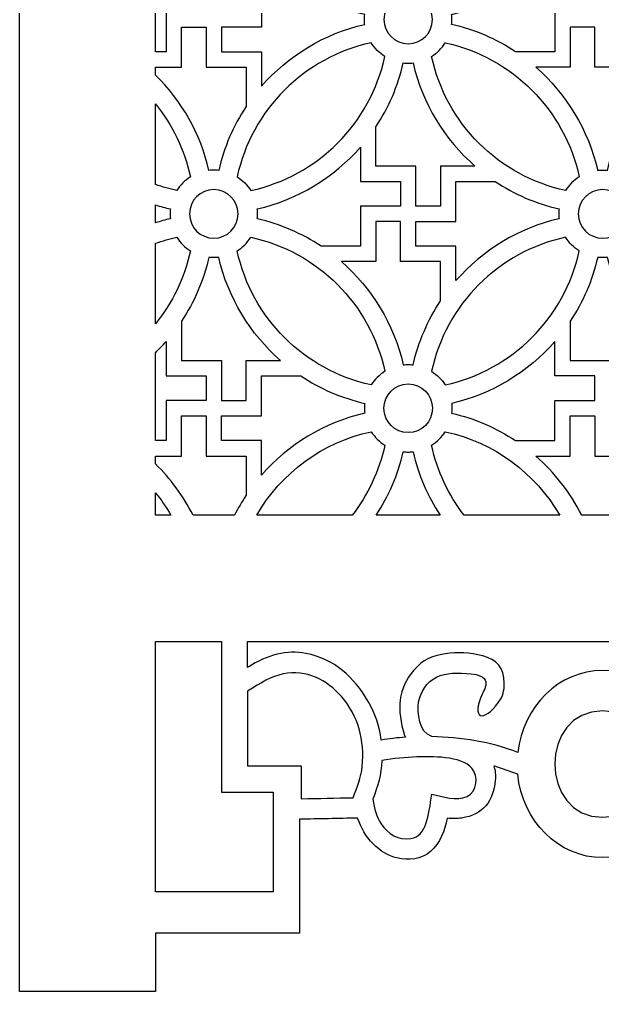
# Model space of a CAD drawing. Header units: centimetres. Extents: x -21.2 to -16.3, y -9 to 9.
# Drawn here: x -21.169 to -18.714, y -9 to -4.909 of the extents above; entities that cross this region are included whole.
import ezdxf

# ---------------------------------------------------------------- set-up
doc = ezdxf.new("R2010")
doc.units = ezdxf.units.CM
doc.header["$MEASUREMENT"] = 0
doc.layers.add('layer 1', color=7, linetype='Continuous')

msp = doc.modelspace()

# ---------------------------------------------------------------- linework, layer by layer
at = {"layer": 'layer 1', "color": 250, "lineweight": 30}
for points, knots in [([(-16.25946, 8.99979), (-17.89583, 8.99979), (-19.53219, 8.99979), (-21.16855, 8.99979), (-21.16855, 8.99979), (-21.16855, 3.5307), (-21.16855, -1.93839), (-21.16855, -7.40747), (-21.16855, -7.40747), (-21.16855, -7.40747), (-21.16853, -7.40747), (-21.16852, -7.40747), (-21.16852, -7.40747), (-21.16852, -7.93839), (-21.16852, -8.4693), (-21.16852, -9.00021), (-21.16852, -9.00021), (-20.9776, -9.00021), (-20.7867, -9.00021), (-20.59579, -9.00021), (-20.59579, -9.00021), (-20.59579, -8.91839), (-20.59579, -8.83657), (-20.59579, -8.75476), (-20.59579, -8.75476), (-20.39385, -8.75476), (-20.19191, -8.75476), (-19.98997, -8.75476), (-19.98997, -8.75476), (-19.98997, -8.59488), (-19.98997, -8.43499), (-19.98997, -8.27511), (-19.98997, -8.27511), (-19.90827, -8.27348), (-19.82658, -8.27186), (-19.74487, -8.27022), (-19.74487, -8.27022), (-19.73037, -8.31159), (-19.71136, -8.34747), (-19.67979, -8.37913), (-19.67979, -8.37913), (-19.64888, -8.41014), (-19.61693, -8.4293), (-19.57942, -8.43803), (-19.57942, -8.43803), (-19.52977, -8.44958), (-19.47733, -8.44455), (-19.43746, -8.40977), (-19.43746, -8.40977), (-19.39889, -8.37612), (-19.37664, -8.32221), (-19.36864, -8.27078), (-19.36864, -8.27078), (-19.34582, -8.27309), (-19.3264, -8.27256), (-19.3081, -8.26993), (-19.3081, -8.26993), (-19.21673, -8.25686), (-19.17358, -8.19905), (-19.16586, -8.11187), (-19.16586, -8.11187), (-19.16397, -8.09051), (-19.16547, -8.06941), (-19.17226, -8.05085), (-19.17226, -8.05085), (-19.17083, -8.05121), (-19.16939, -8.05157), (-19.16796, -8.05193), (-19.16796, -8.05193), (-19.13572, -8.06308), (-19.10347, -8.07422), (-19.07123, -8.08537), (-19.07123, -8.08537), (-19.05189, -8.28292), (-18.89933, -8.43675), (-18.71399, -8.43675), (-18.71399, -8.43675), (-18.52865, -8.43675), (-18.37609, -8.28292), (-18.35675, -8.08537), (-18.35675, -8.08537), (-18.32451, -8.07422), (-18.29227, -8.06308), (-18.26003, -8.05193), (-18.26003, -8.05193), (-18.25859, -8.05157), (-18.25716, -8.05121), (-18.25572, -8.05085), (-18.25572, -8.05085), (-18.26251, -8.06941), (-18.26401, -8.09051), (-18.26211, -8.11187), (-18.26211, -8.11187), (-18.25441, -8.19905), (-18.21125, -8.25686), (-18.11989, -8.26993), (-18.11989, -8.26993), (-18.10158, -8.27256), (-18.08216, -8.27309), (-18.05934, -8.27078), (-18.05934, -8.27078), (-18.05135, -8.32221), (-18.02909, -8.37612), (-17.99051, -8.40977), (-17.99051, -8.40977), (-17.95065, -8.44455), (-17.89822, -8.44958), (-17.84856, -8.43803), (-17.84856, -8.43803), (-17.81104, -8.4293), (-17.7791, -8.41014), (-17.7482, -8.37913), (-17.7482, -8.37913), (-17.71662, -8.34747), (-17.69761, -8.31159), (-17.6831, -8.27022), (-17.6831, -8.27022), (-17.60141, -8.27186), (-17.51971, -8.27348), (-17.43801, -8.27511), (-17.43801, -8.27511), (-17.43801, -8.43499), (-17.43801, -8.59488), (-17.43801, -8.75476), (-17.43801, -8.75476), (-17.23608, -8.75476), (-17.03414, -8.75476), (-16.83219, -8.75476), (-16.83219, -8.75476), (-16.83219, -8.83657), (-16.83219, -8.91839), (-16.83219, -9.00021), (-16.83219, -9.00021), (-16.64128, -9.00021), (-16.45037, -9.00021), (-16.25946, -9.00021), (-16.25946, -9.00021), (-16.25946, -8.4693), (-16.25946, -7.93839), (-16.25946, -7.40747), (-16.25946, -7.40747), (-16.25946, -1.93839), (-16.25946, 3.5307), (-16.25946, 8.99979)], [0, 0, 0, 0, 0.027027, 0.027027, 0.027027, 0.027027, 0.0540541, 0.0540541, 0.0540541, 0.0540541, 0.0810811, 0.0810811, 0.0810811, 0.0810811, 0.1081081, 0.1081081, 0.1081081, 0.1081081, 0.1351351, 0.1351351, 0.1351351, 0.1351351, 0.1621622, 0.1621622, 0.1621622, 0.1621622, 0.1891892, 0.1891892, 0.1891892, 0.1891892, 0.2162162, 0.2162162, 0.2162162, 0.2162162, 0.2432432, 0.2432432, 0.2432432, 0.2432432, 0.2702703, 0.2702703, 0.2702703, 0.2702703, 0.2972973, 0.2972973, 0.2972973, 0.2972973, 0.3243243, 0.3243243, 0.3243243, 0.3243243, 0.3513514, 0.3513514, 0.3513514, 0.3513514, 0.3783784, 0.3783784, 0.3783784, 0.3783784, 0.4054054, 0.4054054, 0.4054054, 0.4054054, 0.4324324, 0.4324324, 0.4324324, 0.4324324, 0.4594595, 0.4594595, 0.4594595, 0.4594595, 0.4864865, 0.4864865, 0.4864865, 0.4864865, 0.5135135, 0.5135135, 0.5135135, 0.5135135, 0.5405405, 0.5405405, 0.5405405, 0.5405405, 0.5675676, 0.5675676, 0.5675676, 0.5675676, 0.5945946, 0.5945946, 0.5945946, 0.5945946, 0.6216216, 0.6216216, 0.6216216, 0.6216216, 0.6486486, 0.6486486, 0.6486486, 0.6486486, 0.6756757, 0.6756757, 0.6756757, 0.6756757, 0.7027027, 0.7027027, 0.7027027, 0.7027027, 0.7297297, 0.7297297, 0.7297297, 0.7297297, 0.7567568, 0.7567568, 0.7567568, 0.7567568, 0.7837838, 0.7837838, 0.7837838, 0.7837838, 0.8108108, 0.8108108, 0.8108108, 0.8108108, 0.8378378, 0.8378378, 0.8378378, 0.8378378, 0.8648649, 0.8648649, 0.8648649, 0.8648649, 0.8918919, 0.8918919, 0.8918919, 0.8918919, 0.9189189, 0.9189189, 0.9189189, 0.9189189, 0.9459459, 0.9459459, 0.9459459, 0.9459459, 1, 1, 1, 1]), ([(-20.59583, -4.67528), (-20.59583, -4.79869), (-20.59583, -4.9221), (-20.59583, -5.04552), (-20.59583, -5.04552), (-20.58103, -5.04552), (-20.56624, -5.04552), (-20.55145, -5.04552), (-20.55145, -5.04552), (-20.55145, -4.98929), (-20.55145, -4.93309), (-20.55145, -4.87686), (-20.55145, -4.87686), (-20.49523, -4.87686), (-20.43902, -4.87686), (-20.3828, -4.87686), (-20.3828, -4.87686), (-20.3828, -4.84228), (-20.3828, -4.80769), (-20.3828, -4.7731), (-20.3828, -4.7731), (-20.43902, -4.7731), (-20.49523, -4.7731), (-20.55145, -4.7731), (-20.55145, -4.7731), (-20.55145, -4.7248), (-20.55145, -4.6765), (-20.55145, -4.6282), (-20.55145, -4.6282), (-20.56562, -4.64447), (-20.58042, -4.66017), (-20.59583, -4.67528)], [0, 0, 0, 0, 0.1111111, 0.1111111, 0.1111111, 0.1111111, 0.2222222, 0.2222222, 0.2222222, 0.2222222, 0.3333333, 0.3333333, 0.3333333, 0.3333333, 0.4444444, 0.4444444, 0.4444444, 0.4444444, 0.5555556, 0.5555556, 0.5555556, 0.5555556, 0.6666667, 0.6666667, 0.6666667, 0.6666667, 0.7777778, 0.7777778, 0.7777778, 0.7777778, 1, 1, 1, 1]), ([(-19.08022, -5.04552), (-19.02517, -5.04552), (-18.97012, -5.04552), (-18.91508, -5.04552), (-18.91508, -5.04552), (-18.91508, -4.98929), (-18.91508, -4.93309), (-18.91508, -4.87686), (-18.91508, -4.87686), (-18.85887, -4.87686), (-18.80265, -4.87686), (-18.74645, -4.87686), (-18.74645, -4.87686), (-18.74645, -4.84228), (-18.74645, -4.80769), (-18.74645, -4.7731), (-18.74645, -4.7731), (-18.80265, -4.7731), (-18.85887, -4.7731), (-18.91508, -4.7731), (-18.91508, -4.7731), (-18.91508, -4.7248), (-18.91508, -4.6765), (-18.91508, -4.6282), (-18.91508, -4.6282), (-19.02677, -4.75642), (-19.17776, -4.84951), (-19.34926, -4.8887), (-19.34926, -4.8887), (-19.3485, -4.89547), (-19.3481, -4.90234), (-19.3481, -4.9093), (-19.3481, -4.9093), (-19.3481, -4.91627), (-19.3485, -4.92313), (-19.34926, -4.92989), (-19.34926, -4.92989), (-19.2518, -4.95218), (-19.16097, -4.99188), (-19.08022, -5.04552)], [0, 0, 0, 0, 0.0909091, 0.0909091, 0.0909091, 0.0909091, 0.1818182, 0.1818182, 0.1818182, 0.1818182, 0.2727273, 0.2727273, 0.2727273, 0.2727273, 0.3636364, 0.3636364, 0.3636364, 0.3636364, 0.4545455, 0.4545455, 0.4545455, 0.4545455, 0.5454545, 0.5454545, 0.5454545, 0.5454545, 0.6363636, 0.6363636, 0.6363636, 0.6363636, 0.7272727, 0.7272727, 0.7272727, 0.7272727, 0.8181818, 0.8181818, 0.8181818, 0.8181818, 1, 1, 1, 1]), ([(-19.71628, -4.9093), (-19.71628, -4.91627), (-19.71588, -4.92313), (-19.71512, -4.92989), (-19.71512, -4.92989), (-19.88663, -4.96909), (-20.03762, -5.06218), (-20.1493, -5.1904), (-20.1493, -5.1904), (-20.1493, -5.14211), (-20.1493, -5.0938), (-20.1493, -5.04551), (-20.1493, -5.04551), (-20.17092, -5.04551), (-20.19254, -5.04551), (-20.21416, -5.04551), (-20.21416, -5.04551), (-20.21416, -5.04551), (-20.21416, -5.04552), (-20.21416, -5.04552), (-20.21416, -5.04552), (-20.24876, -5.04552), (-20.28336, -5.04552), (-20.31795, -5.04552), (-20.31795, -5.04552), (-20.31795, -5.01092), (-20.31795, -4.97632), (-20.31795, -4.94173), (-20.31795, -4.94173), (-20.26173, -4.94173), (-20.20552, -4.94173), (-20.1493, -4.94173), (-20.1493, -4.94173), (-20.1493, -4.88552), (-20.1493, -4.8293), (-20.1493, -4.7731), (-20.1493, -4.7731), (-20.09426, -4.77309), (-20.03921, -4.77309), (-19.98417, -4.77309), (-19.98417, -4.77309), (-19.9034, -4.82673), (-19.81259, -4.86643), (-19.71512, -4.8887), (-19.71512, -4.8887), (-19.71588, -4.89547), (-19.71628, -4.90234), (-19.71628, -4.9093)], [0, 0, 0, 0, 0.0769231, 0.0769231, 0.0769231, 0.0769231, 0.1538462, 0.1538462, 0.1538462, 0.1538462, 0.2307692, 0.2307692, 0.2307692, 0.2307692, 0.3076923, 0.3076923, 0.3076923, 0.3076923, 0.3846154, 0.3846154, 0.3846154, 0.3846154, 0.4615385, 0.4615385, 0.4615385, 0.4615385, 0.5384615, 0.5384615, 0.5384615, 0.5384615, 0.6153846, 0.6153846, 0.6153846, 0.6153846, 0.6923077, 0.6923077, 0.6923077, 0.6923077, 0.7692308, 0.7692308, 0.7692308, 0.7692308, 0.8461538, 0.8461538, 0.8461538, 0.8461538, 1, 1, 1, 1]), ([(-19.53219, -5.01157), (-19.58866, -5.01157), (-19.63446, -4.96577), (-19.63446, -4.9093), (-19.63446, -4.9093), (-19.63446, -4.85282), (-19.58866, -4.80703), (-19.53219, -4.80703), (-19.53219, -4.80703), (-19.47572, -4.80703), (-19.42991, -4.85282), (-19.42991, -4.9093), (-19.42991, -4.9093), (-19.42991, -4.96577), (-19.47572, -5.01157), (-19.53219, -5.01157)], [0, 0, 0, 0, 0.2, 0.2, 0.2, 0.2, 0.4, 0.4, 0.4, 0.4, 0.6, 0.6, 0.6, 0.6, 1, 1, 1, 1]), ([(-20.59583, -5.11038), (-20.59583, -5.12136), (-20.59583, -5.13234), (-20.59583, -5.14332), (-20.59583, -5.14332), (-20.48602, -5.25099), (-20.40644, -5.38937), (-20.37098, -5.54454), (-20.37098, -5.54454), (-20.36422, -5.5438), (-20.35734, -5.54339), (-20.35038, -5.54339), (-20.35038, -5.54339), (-20.34341, -5.54339), (-20.33653, -5.5438), (-20.32977, -5.54454), (-20.32977, -5.54454), (-20.3075, -5.44708), (-20.2678, -5.35628), (-20.21416, -5.27552), (-20.21416, -5.27552), (-20.21416, -5.22047), (-20.21416, -5.16543), (-20.21416, -5.11038), (-20.21416, -5.11038), (-20.27038, -5.11038), (-20.32659, -5.11038), (-20.3828, -5.11038), (-20.3828, -5.11038), (-20.3828, -5.05416), (-20.3828, -4.99795), (-20.3828, -4.94173), (-20.3828, -4.94173), (-20.4174, -4.94173), (-20.45199, -4.94173), (-20.48658, -4.94173), (-20.48658, -4.94173), (-20.48658, -4.99795), (-20.48658, -5.05416), (-20.48658, -5.11038), (-20.48658, -5.11038), (-20.52299, -5.11038), (-20.55941, -5.11038), (-20.59583, -5.11038)], [0, 0, 0, 0, 0.0833333, 0.0833333, 0.0833333, 0.0833333, 0.1666667, 0.1666667, 0.1666667, 0.1666667, 0.25, 0.25, 0.25, 0.25, 0.3333333, 0.3333333, 0.3333333, 0.3333333, 0.4166667, 0.4166667, 0.4166667, 0.4166667, 0.5, 0.5, 0.5, 0.5, 0.5833333, 0.5833333, 0.5833333, 0.5833333, 0.6666667, 0.6666667, 0.6666667, 0.6666667, 0.75, 0.75, 0.75, 0.75, 0.8333333, 0.8333333, 0.8333333, 0.8333333, 1, 1, 1, 1]), ([(-18.71401, -5.54339), (-18.72098, -5.54339), (-18.72785, -5.5438), (-18.73461, -5.54454), (-18.73461, -5.54454), (-18.77381, -5.37305), (-18.86689, -5.22205), (-18.99511, -5.11038), (-18.99511, -5.11038), (-18.94681, -5.11038), (-18.89852, -5.11038), (-18.85022, -5.11038), (-18.85022, -5.11038), (-18.85022, -5.05416), (-18.85022, -4.99795), (-18.85022, -4.94173), (-18.85022, -4.94173), (-18.81562, -4.94173), (-18.78104, -4.94173), (-18.74645, -4.94173), (-18.74645, -4.94173), (-18.74645, -4.99795), (-18.74645, -5.05416), (-18.74645, -5.11038), (-18.74645, -5.11038), (-18.69022, -5.11038), (-18.63402, -5.11038), (-18.57779, -5.11038), (-18.57779, -5.11038), (-18.57779, -5.16543), (-18.57779, -5.22047), (-18.57779, -5.27552), (-18.57779, -5.27552), (-18.63143, -5.35628), (-18.67113, -5.44708), (-18.6934, -5.54454), (-18.6934, -5.54454), (-18.70017, -5.5438), (-18.70704, -5.54339), (-18.71401, -5.54339)], [0, 0, 0, 0, 0.0909091, 0.0909091, 0.0909091, 0.0909091, 0.1818182, 0.1818182, 0.1818182, 0.1818182, 0.2727273, 0.2727273, 0.2727273, 0.2727273, 0.3636364, 0.3636364, 0.3636364, 0.3636364, 0.4545455, 0.4545455, 0.4545455, 0.4545455, 0.5454545, 0.5454545, 0.5454545, 0.5454545, 0.6363636, 0.6363636, 0.6363636, 0.6363636, 0.7272727, 0.7272727, 0.7272727, 0.7272727, 0.8181818, 0.8181818, 0.8181818, 0.8181818, 1, 1, 1, 1]), ([(-19.68779, -5.00769), (-19.67319, -5.03073), (-19.65361, -5.05031), (-19.63057, -5.06491), (-19.63057, -5.06491), (-19.69121, -5.34663), (-19.91305, -5.56845), (-20.19477, -5.62909), (-20.19477, -5.62909), (-20.20937, -5.60606), (-20.22894, -5.58648), (-20.25197, -5.57188), (-20.25197, -5.57188), (-20.19134, -5.29016), (-19.96951, -5.06833), (-19.68779, -5.00769)], [0, 0, 0, 0, 0.2, 0.2, 0.2, 0.2, 0.4, 0.4, 0.4, 0.4, 0.6, 0.6, 0.6, 0.6, 1, 1, 1, 1]), ([(-19.3766, -5.00769), (-19.39119, -5.03073), (-19.41077, -5.05031), (-19.43382, -5.06491), (-19.43382, -5.06491), (-19.37317, -5.34663), (-19.15133, -5.56845), (-18.86961, -5.62909), (-18.86961, -5.62909), (-18.85501, -5.60606), (-18.83544, -5.58648), (-18.81241, -5.57188), (-18.81241, -5.57188), (-18.87304, -5.29016), (-19.09488, -5.06833), (-19.3766, -5.00769)], [0, 0, 0, 0, 0.2, 0.2, 0.2, 0.2, 0.4, 0.4, 0.4, 0.4, 0.6, 0.6, 0.6, 0.6, 1, 1, 1, 1]), ([(-19.66841, -5.3613), (-19.66841, -5.41634), (-19.66841, -5.47138), (-19.66841, -5.52642), (-19.66841, -5.52642), (-19.61219, -5.52642), (-19.55598, -5.52641), (-19.49976, -5.52641), (-19.49976, -5.52641), (-19.49976, -5.58263), (-19.49976, -5.63884), (-19.49976, -5.69505), (-19.49976, -5.69505), (-19.46517, -5.69506), (-19.43057, -5.69506), (-19.39599, -5.69506), (-19.39599, -5.69506), (-19.39599, -5.66046), (-19.39599, -5.62587), (-19.39599, -5.59127), (-19.39599, -5.59127), (-19.39599, -5.59127), (-19.39599, -5.59127), (-19.39599, -5.59127), (-19.39599, -5.59127), (-19.39599, -5.56966), (-19.39599, -5.54803), (-19.39599, -5.52641), (-19.39599, -5.52641), (-19.34769, -5.52641), (-19.29939, -5.52641), (-19.2511, -5.52641), (-19.2511, -5.52641), (-19.37932, -5.41473), (-19.47241, -5.26374), (-19.5116, -5.09224), (-19.5116, -5.09224), (-19.51836, -5.093), (-19.52524, -5.09339), (-19.53219, -5.09339), (-19.53219, -5.09339), (-19.53916, -5.09339), (-19.54602, -5.093), (-19.55278, -5.09224), (-19.55278, -5.09224), (-19.57505, -5.18971), (-19.61476, -5.28053), (-19.66841, -5.3613)], [0, 0, 0, 0, 0.0769231, 0.0769231, 0.0769231, 0.0769231, 0.1538462, 0.1538462, 0.1538462, 0.1538462, 0.2307692, 0.2307692, 0.2307692, 0.2307692, 0.3076923, 0.3076923, 0.3076923, 0.3076923, 0.3846154, 0.3846154, 0.3846154, 0.3846154, 0.4615385, 0.4615385, 0.4615385, 0.4615385, 0.5384615, 0.5384615, 0.5384615, 0.5384615, 0.6153846, 0.6153846, 0.6153846, 0.6153846, 0.6923077, 0.6923077, 0.6923077, 0.6923077, 0.7692308, 0.7692308, 0.7692308, 0.7692308, 0.8461538, 0.8461538, 0.8461538, 0.8461538, 1, 1, 1, 1]), ([(-20.59583, -5.26481), (-20.59583, -5.37776), (-20.59583, -5.49071), (-20.59583, -5.60365), (-20.59583, -5.60365), (-20.56668, -5.61396), (-20.53668, -5.62248), (-20.50597, -5.62909), (-20.50597, -5.62909), (-20.49138, -5.60606), (-20.47181, -5.58648), (-20.44877, -5.57188), (-20.44877, -5.57188), (-20.47342, -5.45737), (-20.52471, -5.35273), (-20.59583, -5.26481)], [0, 0, 0, 0, 0.2, 0.2, 0.2, 0.2, 0.4, 0.4, 0.4, 0.4, 0.6, 0.6, 0.6, 0.6, 1, 1, 1, 1]), ([(-19.89838, -5.86369), (-19.84334, -5.86369), (-19.7883, -5.86369), (-19.73326, -5.86369), (-19.73326, -5.86369), (-19.73326, -5.80748), (-19.73326, -5.75126), (-19.73326, -5.69505), (-19.73326, -5.69505), (-19.67705, -5.69505), (-19.62083, -5.69505), (-19.56462, -5.69505), (-19.56462, -5.69505), (-19.56462, -5.66046), (-19.56462, -5.62587), (-19.56462, -5.59127), (-19.56462, -5.59127), (-19.62083, -5.59127), (-19.67705, -5.59127), (-19.73326, -5.59127), (-19.73326, -5.59127), (-19.73326, -5.54298), (-19.73326, -5.49468), (-19.73326, -5.4464), (-19.73326, -5.4464), (-19.84495, -5.57461), (-19.99594, -5.6677), (-20.16743, -5.70688), (-20.16743, -5.70688), (-20.16668, -5.71365), (-20.16628, -5.72052), (-20.16628, -5.72748), (-20.16628, -5.72748), (-20.16628, -5.73445), (-20.16668, -5.74132), (-20.16743, -5.74808), (-20.16743, -5.74808), (-20.06997, -5.77035), (-19.97915, -5.81006), (-19.89838, -5.86369)], [0, 0, 0, 0, 0.0909091, 0.0909091, 0.0909091, 0.0909091, 0.1818182, 0.1818182, 0.1818182, 0.1818182, 0.2727273, 0.2727273, 0.2727273, 0.2727273, 0.3636364, 0.3636364, 0.3636364, 0.3636364, 0.4545455, 0.4545455, 0.4545455, 0.4545455, 0.5454545, 0.5454545, 0.5454545, 0.5454545, 0.6363636, 0.6363636, 0.6363636, 0.6363636, 0.7272727, 0.7272727, 0.7272727, 0.7272727, 0.8181818, 0.8181818, 0.8181818, 0.8181818, 1, 1, 1, 1]), ([(-19.16599, -5.59127), (-19.22103, -5.59127), (-19.27608, -5.59127), (-19.33112, -5.59127), (-19.33112, -5.59127), (-19.33112, -5.64749), (-19.33112, -5.7037), (-19.33112, -5.75992), (-19.33112, -5.75992), (-19.38733, -5.75992), (-19.44355, -5.75992), (-19.49976, -5.75992), (-19.49976, -5.75992), (-19.49976, -5.79451), (-19.49976, -5.8291), (-19.49976, -5.86369), (-19.49976, -5.86369), (-19.46517, -5.86369), (-19.43057, -5.86369), (-19.39599, -5.86369), (-19.39599, -5.86369), (-19.39599, -5.86369), (-19.39599, -5.86369), (-19.39599, -5.86369), (-19.39599, -5.86369), (-19.37436, -5.86369), (-19.35273, -5.86369), (-19.33112, -5.86369), (-19.33112, -5.86369), (-19.33112, -5.91198), (-19.33112, -5.96028), (-19.33112, -6.00857), (-19.33112, -6.00857), (-19.21943, -5.88035), (-19.06844, -5.78727), (-18.89695, -5.74808), (-18.89695, -5.74808), (-18.8977, -5.74132), (-18.8981, -5.73445), (-18.8981, -5.72748), (-18.8981, -5.72748), (-18.8981, -5.72052), (-18.8977, -5.71365), (-18.89695, -5.70688), (-18.89695, -5.70688), (-18.99441, -5.68461), (-19.08522, -5.64491), (-19.16599, -5.59127)], [0, 0, 0, 0, 0.0769231, 0.0769231, 0.0769231, 0.0769231, 0.1538462, 0.1538462, 0.1538462, 0.1538462, 0.2307692, 0.2307692, 0.2307692, 0.2307692, 0.3076923, 0.3076923, 0.3076923, 0.3076923, 0.3846154, 0.3846154, 0.3846154, 0.3846154, 0.4615385, 0.4615385, 0.4615385, 0.4615385, 0.5384615, 0.5384615, 0.5384615, 0.5384615, 0.6153846, 0.6153846, 0.6153846, 0.6153846, 0.6923077, 0.6923077, 0.6923077, 0.6923077, 0.7692308, 0.7692308, 0.7692308, 0.7692308, 0.8461538, 0.8461538, 0.8461538, 0.8461538, 1, 1, 1, 1]), ([(-20.35038, -5.62521), (-20.29389, -5.62521), (-20.24811, -5.67101), (-20.24811, -5.72748), (-20.24811, -5.72748), (-20.24811, -5.78395), (-20.29389, -5.82976), (-20.35038, -5.82976), (-20.35038, -5.82976), (-20.40685, -5.82976), (-20.45265, -5.78395), (-20.45265, -5.72748), (-20.45265, -5.72748), (-20.45265, -5.67101), (-20.40685, -5.62521), (-20.35038, -5.62521)], [0, 0, 0, 0, 0.2, 0.2, 0.2, 0.2, 0.4, 0.4, 0.4, 0.4, 0.6, 0.6, 0.6, 0.6, 1, 1, 1, 1]), ([(-18.71401, -5.82976), (-18.77049, -5.82976), (-18.81628, -5.78395), (-18.81628, -5.72748), (-18.81628, -5.72748), (-18.81628, -5.67101), (-18.77049, -5.62521), (-18.71401, -5.62521), (-18.71401, -5.62521), (-18.65754, -5.62521), (-18.61173, -5.67101), (-18.61173, -5.72748), (-18.61173, -5.72748), (-18.61173, -5.78395), (-18.65754, -5.82976), (-18.71401, -5.82976)], [0, 0, 0, 0, 0.2, 0.2, 0.2, 0.2, 0.4, 0.4, 0.4, 0.4, 0.6, 0.6, 0.6, 0.6, 1, 1, 1, 1]), ([(-20.59583, -5.68994), (-20.59583, -5.71497), (-20.59583, -5.73999), (-20.59583, -5.76502), (-20.59583, -5.76502), (-20.57533, -5.75858), (-20.55447, -5.75292), (-20.53331, -5.74808), (-20.53331, -5.74808), (-20.53407, -5.74132), (-20.53447, -5.73445), (-20.53447, -5.72748), (-20.53447, -5.72748), (-20.53447, -5.72052), (-20.53407, -5.71365), (-20.53331, -5.70688), (-20.53331, -5.70688), (-20.55447, -5.70205), (-20.57533, -5.69638), (-20.59583, -5.68994)], [0, 0, 0, 0, 0.1666667, 0.1666667, 0.1666667, 0.1666667, 0.3333333, 0.3333333, 0.3333333, 0.3333333, 0.5, 0.5, 0.5, 0.5, 0.6666667, 0.6666667, 0.6666667, 0.6666667, 1, 1, 1, 1]), ([(-19.53219, -6.36157), (-19.53916, -6.36157), (-19.54602, -6.36198), (-19.55278, -6.36273), (-19.55278, -6.36273), (-19.59197, -6.19122), (-19.68506, -6.04024), (-19.81328, -5.92856), (-19.81328, -5.92856), (-19.76498, -5.92856), (-19.71669, -5.92856), (-19.66841, -5.92856), (-19.66841, -5.92856), (-19.66841, -5.87234), (-19.66841, -5.81613), (-19.66841, -5.75992), (-19.66841, -5.75992), (-19.63381, -5.75992), (-19.59921, -5.75992), (-19.56462, -5.75992), (-19.56462, -5.75992), (-19.56462, -5.81613), (-19.56462, -5.87234), (-19.56462, -5.92856), (-19.56462, -5.92856), (-19.5084, -5.92856), (-19.45219, -5.92856), (-19.39598, -5.92856), (-19.39598, -5.92856), (-19.39598, -5.98359), (-19.39598, -6.03864), (-19.39598, -6.09367), (-19.39598, -6.09367), (-19.44962, -6.17445), (-19.48933, -6.26526), (-19.5116, -6.36273), (-19.5116, -6.36273), (-19.51836, -6.36198), (-19.52524, -6.36157), (-19.53219, -6.36157)], [0, 0, 0, 0, 0.0909091, 0.0909091, 0.0909091, 0.0909091, 0.1818182, 0.1818182, 0.1818182, 0.1818182, 0.2727273, 0.2727273, 0.2727273, 0.2727273, 0.3636364, 0.3636364, 0.3636364, 0.3636364, 0.4545455, 0.4545455, 0.4545455, 0.4545455, 0.5454545, 0.5454545, 0.5454545, 0.5454545, 0.6363636, 0.6363636, 0.6363636, 0.6363636, 0.7272727, 0.7272727, 0.7272727, 0.7272727, 0.8181818, 0.8181818, 0.8181818, 0.8181818, 1, 1, 1, 1]), ([(-20.59583, -5.85132), (-20.59583, -5.96426), (-20.59583, -6.07721), (-20.59583, -6.19015), (-20.59583, -6.19015), (-20.52471, -6.10223), (-20.47342, -5.9976), (-20.44877, -5.88308), (-20.44877, -5.88308), (-20.47181, -5.86848), (-20.49138, -5.8489), (-20.50597, -5.82587), (-20.50597, -5.82587), (-20.53668, -5.83248), (-20.56668, -5.841), (-20.59583, -5.85132)], [0, 0, 0, 0, 0.2, 0.2, 0.2, 0.2, 0.4, 0.4, 0.4, 0.4, 0.6, 0.6, 0.6, 0.6, 1, 1, 1, 1]), ([(-19.68779, -6.44728), (-19.67319, -6.42423), (-19.65361, -6.40466), (-19.63057, -6.39006), (-19.63057, -6.39006), (-19.69121, -6.10834), (-19.91305, -5.88651), (-20.19477, -5.82587), (-20.19477, -5.82587), (-20.20937, -5.8489), (-20.22894, -5.86848), (-20.25197, -5.88308), (-20.25197, -5.88308), (-20.19134, -6.1648), (-19.96951, -6.38664), (-19.68779, -6.44728)], [0, 0, 0, 0, 0.2, 0.2, 0.2, 0.2, 0.4, 0.4, 0.4, 0.4, 0.6, 0.6, 0.6, 0.6, 1, 1, 1, 1]), ([(-19.3766, -6.44728), (-19.39119, -6.42423), (-19.41077, -6.40466), (-19.43382, -6.39006), (-19.43382, -6.39006), (-19.37317, -6.10834), (-19.15133, -5.88651), (-18.86961, -5.82587), (-18.86961, -5.82587), (-18.85501, -5.8489), (-18.83544, -5.86848), (-18.81241, -5.88308), (-18.81241, -5.88308), (-18.87304, -6.1648), (-19.09488, -6.38664), (-19.3766, -6.44728)], [0, 0, 0, 0, 0.2, 0.2, 0.2, 0.2, 0.4, 0.4, 0.4, 0.4, 0.6, 0.6, 0.6, 0.6, 1, 1, 1, 1]), ([(-20.06928, -6.3446), (-20.11757, -6.3446), (-20.16587, -6.3446), (-20.21416, -6.3446), (-20.21416, -6.3446), (-20.21416, -6.36621), (-20.21416, -6.38784), (-20.21416, -6.40946), (-20.21416, -6.40946), (-20.21416, -6.40946), (-20.21416, -6.40946), (-20.21416, -6.40946), (-20.21416, -6.40946), (-20.21416, -6.44405), (-20.21416, -6.47864), (-20.21416, -6.51324), (-20.21416, -6.51324), (-20.24876, -6.51324), (-20.28336, -6.51324), (-20.31795, -6.51324), (-20.31795, -6.51324), (-20.31795, -6.45702), (-20.31795, -6.40081), (-20.31795, -6.3446), (-20.31795, -6.3446), (-20.37415, -6.3446), (-20.43036, -6.3446), (-20.48658, -6.3446), (-20.48658, -6.3446), (-20.48658, -6.28954), (-20.48658, -6.23451), (-20.48658, -6.17945), (-20.48658, -6.17945), (-20.43295, -6.09869), (-20.39325, -6.00788), (-20.37098, -5.91042), (-20.37098, -5.91042), (-20.36422, -5.91117), (-20.35734, -5.91157), (-20.35038, -5.91157), (-20.35038, -5.91157), (-20.34341, -5.91157), (-20.33653, -5.91117), (-20.32977, -5.91042), (-20.32977, -5.91042), (-20.29058, -6.08192), (-20.19749, -6.23291), (-20.06928, -6.3446)], [0, 0, 0, 0, 0.0769231, 0.0769231, 0.0769231, 0.0769231, 0.1538462, 0.1538462, 0.1538462, 0.1538462, 0.2307692, 0.2307692, 0.2307692, 0.2307692, 0.3076923, 0.3076923, 0.3076923, 0.3076923, 0.3846154, 0.3846154, 0.3846154, 0.3846154, 0.4615385, 0.4615385, 0.4615385, 0.4615385, 0.5384615, 0.5384615, 0.5384615, 0.5384615, 0.6153846, 0.6153846, 0.6153846, 0.6153846, 0.6923077, 0.6923077, 0.6923077, 0.6923077, 0.7692308, 0.7692308, 0.7692308, 0.7692308, 0.8461538, 0.8461538, 0.8461538, 0.8461538, 1, 1, 1, 1]), ([(-18.4329, -6.3446), (-18.48121, -6.3446), (-18.52951, -6.3446), (-18.5778, -6.3446), (-18.5778, -6.3446), (-18.5778, -6.36621), (-18.5778, -6.38784), (-18.5778, -6.40946), (-18.5778, -6.40946), (-18.5778, -6.40946), (-18.5778, -6.40946), (-18.5778, -6.40946), (-18.5778, -6.40946), (-18.5778, -6.44405), (-18.5778, -6.47864), (-18.5778, -6.51324), (-18.5778, -6.51324), (-18.61239, -6.51324), (-18.64699, -6.51324), (-18.68158, -6.51324), (-18.68158, -6.51324), (-18.68158, -6.45702), (-18.68158, -6.40081), (-18.68158, -6.3446), (-18.68158, -6.3446), (-18.7378, -6.3446), (-18.79401, -6.3446), (-18.85021, -6.3446), (-18.85021, -6.3446), (-18.85022, -6.28954), (-18.85022, -6.23451), (-18.85022, -6.17945), (-18.85022, -6.17945), (-18.79658, -6.09869), (-18.75688, -6.00788), (-18.73461, -5.91042), (-18.73461, -5.91042), (-18.72785, -5.91117), (-18.72098, -5.91157), (-18.71401, -5.91157), (-18.71401, -5.91157), (-18.70704, -5.91157), (-18.70017, -5.91117), (-18.6934, -5.91042), (-18.6934, -5.91042), (-18.65421, -6.08192), (-18.56112, -6.23291), (-18.4329, -6.3446)], [0, 0, 0, 0, 0.0769231, 0.0769231, 0.0769231, 0.0769231, 0.1538462, 0.1538462, 0.1538462, 0.1538462, 0.2307692, 0.2307692, 0.2307692, 0.2307692, 0.3076923, 0.3076923, 0.3076923, 0.3076923, 0.3846154, 0.3846154, 0.3846154, 0.3846154, 0.4615385, 0.4615385, 0.4615385, 0.4615385, 0.5384615, 0.5384615, 0.5384615, 0.5384615, 0.6153846, 0.6153846, 0.6153846, 0.6153846, 0.6923077, 0.6923077, 0.6923077, 0.6923077, 0.7692308, 0.7692308, 0.7692308, 0.7692308, 0.8461538, 0.8461538, 0.8461538, 0.8461538, 1, 1, 1, 1]), ([(-20.59583, -6.31164), (-20.59583, -6.43505), (-20.59583, -6.55847), (-20.59583, -6.68187), (-20.59583, -6.68187), (-20.58103, -6.68187), (-20.56624, -6.68187), (-20.55145, -6.68187), (-20.55145, -6.68187), (-20.55145, -6.62566), (-20.55145, -6.56945), (-20.55145, -6.51324), (-20.55145, -6.51324), (-20.49523, -6.51324), (-20.43902, -6.51324), (-20.3828, -6.51324), (-20.3828, -6.51324), (-20.3828, -6.47864), (-20.3828, -6.44405), (-20.3828, -6.40946), (-20.3828, -6.40946), (-20.43902, -6.40946), (-20.49523, -6.40946), (-20.55145, -6.40946), (-20.55145, -6.40946), (-20.55145, -6.36116), (-20.55145, -6.31287), (-20.55145, -6.26456), (-20.55145, -6.26456), (-20.56562, -6.28083), (-20.58042, -6.29654), (-20.59583, -6.31164)], [0, 0, 0, 0, 0.1111111, 0.1111111, 0.1111111, 0.1111111, 0.2222222, 0.2222222, 0.2222222, 0.2222222, 0.3333333, 0.3333333, 0.3333333, 0.3333333, 0.4444444, 0.4444444, 0.4444444, 0.4444444, 0.5555556, 0.5555556, 0.5555556, 0.5555556, 0.6666667, 0.6666667, 0.6666667, 0.6666667, 0.7777778, 0.7777778, 0.7777778, 0.7777778, 1, 1, 1, 1]), ([(-18.91508, -6.26456), (-18.91508, -6.31287), (-18.91508, -6.36116), (-18.91508, -6.40946), (-18.91508, -6.40946), (-18.85887, -6.40946), (-18.80265, -6.40946), (-18.74645, -6.40946), (-18.74645, -6.40946), (-18.74645, -6.44405), (-18.74645, -6.47864), (-18.74645, -6.51324), (-18.74645, -6.51324), (-18.80265, -6.51324), (-18.85887, -6.51324), (-18.91508, -6.51324), (-18.91508, -6.51324), (-18.91508, -6.56945), (-18.91508, -6.62566), (-18.91508, -6.68187), (-18.91508, -6.68187), (-18.97012, -6.68187), (-19.02517, -6.68187), (-19.08022, -6.68187), (-19.08022, -6.68187), (-19.16097, -6.62823), (-19.2518, -6.58853), (-19.34926, -6.56626), (-19.34926, -6.56626), (-19.3485, -6.5595), (-19.3481, -6.55263), (-19.3481, -6.54566), (-19.3481, -6.54566), (-19.3481, -6.5387), (-19.3485, -6.53183), (-19.34926, -6.52507), (-19.34926, -6.52507), (-19.17776, -6.48588), (-19.02677, -6.39279), (-18.91508, -6.26456)], [0, 0, 0, 0, 0.0909091, 0.0909091, 0.0909091, 0.0909091, 0.1818182, 0.1818182, 0.1818182, 0.1818182, 0.2727273, 0.2727273, 0.2727273, 0.2727273, 0.3636364, 0.3636364, 0.3636364, 0.3636364, 0.4545455, 0.4545455, 0.4545455, 0.4545455, 0.5454545, 0.5454545, 0.5454545, 0.5454545, 0.6363636, 0.6363636, 0.6363636, 0.6363636, 0.7272727, 0.7272727, 0.7272727, 0.7272727, 0.8181818, 0.8181818, 0.8181818, 0.8181818, 1, 1, 1, 1]), ([(-19.71628, -6.54566), (-19.71628, -6.5387), (-19.71588, -6.53183), (-19.71512, -6.52507), (-19.71512, -6.52507), (-19.81259, -6.50279), (-19.9034, -6.4631), (-19.98417, -6.40945), (-19.98417, -6.40945), (-20.03921, -6.40945), (-20.09426, -6.40946), (-20.1493, -6.40946), (-20.1493, -6.40946), (-20.1493, -6.46567), (-20.1493, -6.52188), (-20.1493, -6.5781), (-20.1493, -6.5781), (-20.20552, -6.5781), (-20.26173, -6.5781), (-20.31795, -6.5781), (-20.31795, -6.5781), (-20.31795, -6.61268), (-20.31795, -6.64728), (-20.31795, -6.68187), (-20.31795, -6.68187), (-20.28336, -6.68187), (-20.24876, -6.68187), (-20.21416, -6.68187), (-20.21416, -6.68187), (-20.21416, -6.68187), (-20.21416, -6.68187), (-20.21416, -6.68187), (-20.21416, -6.68187), (-20.19254, -6.68187), (-20.17092, -6.68187), (-20.1493, -6.68187), (-20.1493, -6.68187), (-20.1493, -6.73017), (-20.1493, -6.77847), (-20.1493, -6.82677), (-20.1493, -6.82677), (-20.03762, -6.69854), (-19.88663, -6.60545), (-19.71512, -6.56626), (-19.71512, -6.56626), (-19.71588, -6.5595), (-19.71628, -6.55263), (-19.71628, -6.54566)], [0, 0, 0, 0, 0.0769231, 0.0769231, 0.0769231, 0.0769231, 0.1538462, 0.1538462, 0.1538462, 0.1538462, 0.2307692, 0.2307692, 0.2307692, 0.2307692, 0.3076923, 0.3076923, 0.3076923, 0.3076923, 0.3846154, 0.3846154, 0.3846154, 0.3846154, 0.4615385, 0.4615385, 0.4615385, 0.4615385, 0.5384615, 0.5384615, 0.5384615, 0.5384615, 0.6153846, 0.6153846, 0.6153846, 0.6153846, 0.6923077, 0.6923077, 0.6923077, 0.6923077, 0.7692308, 0.7692308, 0.7692308, 0.7692308, 0.8461538, 0.8461538, 0.8461538, 0.8461538, 1, 1, 1, 1]), ([(-19.42991, -6.54566), (-19.42991, -6.48919), (-19.47572, -6.44339), (-19.53219, -6.44339), (-19.53219, -6.44339), (-19.58866, -6.44339), (-19.63446, -6.48919), (-19.63446, -6.54566), (-19.63446, -6.54566), (-19.63446, -6.60214), (-19.58866, -6.64793), (-19.53219, -6.64793), (-19.53219, -6.64793), (-19.47572, -6.64793), (-19.42991, -6.60214), (-19.42991, -6.54566)], [0, 0, 0, 0, 0.2, 0.2, 0.2, 0.2, 0.4, 0.4, 0.4, 0.4, 0.6, 0.6, 0.6, 0.6, 1, 1, 1, 1]), ([(-20.59583, -6.74674), (-20.59583, -6.75772), (-20.59583, -6.76871), (-20.59583, -6.77968), (-20.59583, -6.77968), (-20.53204, -6.84222), (-20.47847, -6.91513), (-20.43781, -6.99567), (-20.43781, -6.99567), (-20.37951, -6.99567), (-20.32122, -6.99567), (-20.26291, -6.99567), (-20.26291, -6.99567), (-20.24829, -6.96671), (-20.232, -6.93874), (-20.21416, -6.91188), (-20.21416, -6.91188), (-20.21416, -6.85683), (-20.21416, -6.80178), (-20.21416, -6.74674), (-20.21416, -6.74674), (-20.27038, -6.74674), (-20.32659, -6.74674), (-20.3828, -6.74674), (-20.3828, -6.74674), (-20.3828, -6.69052), (-20.3828, -6.63431), (-20.3828, -6.5781), (-20.3828, -6.5781), (-20.4174, -6.5781), (-20.45199, -6.5781), (-20.48658, -6.5781), (-20.48658, -6.5781), (-20.48658, -6.63431), (-20.48658, -6.69052), (-20.48658, -6.74674), (-20.48658, -6.74674), (-20.52299, -6.74674), (-20.55941, -6.74674), (-20.59583, -6.74674)], [0, 0, 0, 0, 0.0909091, 0.0909091, 0.0909091, 0.0909091, 0.1818182, 0.1818182, 0.1818182, 0.1818182, 0.2727273, 0.2727273, 0.2727273, 0.2727273, 0.3636364, 0.3636364, 0.3636364, 0.3636364, 0.4545455, 0.4545455, 0.4545455, 0.4545455, 0.5454545, 0.5454545, 0.5454545, 0.5454545, 0.6363636, 0.6363636, 0.6363636, 0.6363636, 0.7272727, 0.7272727, 0.7272727, 0.7272727, 0.8181818, 0.8181818, 0.8181818, 0.8181818, 1, 1, 1, 1]), ([(-18.80145, -6.99567), (-18.74315, -6.99567), (-18.68485, -6.99567), (-18.62654, -6.99567), (-18.62654, -6.99567), (-18.61193, -6.96671), (-18.59564, -6.93874), (-18.57779, -6.91188), (-18.57779, -6.91188), (-18.57779, -6.85683), (-18.57779, -6.80178), (-18.57779, -6.74674), (-18.57779, -6.74674), (-18.63402, -6.74674), (-18.69022, -6.74674), (-18.74645, -6.74674), (-18.74645, -6.74674), (-18.74645, -6.69052), (-18.74645, -6.63431), (-18.74645, -6.5781), (-18.74645, -6.5781), (-18.78104, -6.5781), (-18.81562, -6.5781), (-18.85022, -6.5781), (-18.85022, -6.5781), (-18.85022, -6.63431), (-18.85022, -6.69052), (-18.85022, -6.74674), (-18.85022, -6.74674), (-18.89852, -6.74674), (-18.94681, -6.74674), (-18.99511, -6.74674), (-18.99511, -6.74674), (-18.91552, -6.81607), (-18.84947, -6.90053), (-18.80145, -6.99567)], [0, 0, 0, 0, 0.1, 0.1, 0.1, 0.1, 0.2, 0.2, 0.2, 0.2, 0.3, 0.3, 0.3, 0.3, 0.4, 0.4, 0.4, 0.4, 0.5, 0.5, 0.5, 0.5, 0.6, 0.6, 0.6, 0.6, 0.7, 0.7, 0.7, 0.7, 0.8, 0.8, 0.8, 0.8, 1, 1, 1, 1]), ([(-20.16988, -6.99567), (-20.0358, -6.99567), (-19.90171, -6.99567), (-19.76763, -6.99567), (-19.76763, -6.99567), (-19.70171, -6.91042), (-19.65406, -6.81035), (-19.63057, -6.70127), (-19.63057, -6.70127), (-19.65361, -6.68668), (-19.67319, -6.66709), (-19.68779, -6.64405), (-19.68779, -6.64405), (-19.89364, -6.68836), (-20.0675, -6.81875), (-20.16988, -6.99567)], [0, 0, 0, 0, 0.2, 0.2, 0.2, 0.2, 0.4, 0.4, 0.4, 0.4, 0.6, 0.6, 0.6, 0.6, 1, 1, 1, 1]), ([(-19.29675, -6.99567), (-19.16267, -6.99567), (-19.02859, -6.99567), (-18.8945, -6.99567), (-18.8945, -6.99567), (-18.99688, -6.81875), (-19.17075, -6.68836), (-19.3766, -6.64405), (-19.3766, -6.64405), (-19.39119, -6.66709), (-19.41077, -6.68668), (-19.43382, -6.70127), (-19.43382, -6.70127), (-19.41033, -6.81035), (-19.36268, -6.91042), (-19.29675, -6.99567)], [0, 0, 0, 0, 0.2, 0.2, 0.2, 0.2, 0.4, 0.4, 0.4, 0.4, 0.6, 0.6, 0.6, 0.6, 1, 1, 1, 1]), ([(-19.66709, -6.99567), (-19.57716, -6.99567), (-19.48725, -6.99567), (-19.39734, -6.99567), (-19.39734, -6.99567), (-19.45031, -6.9154), (-19.48952, -6.82526), (-19.5116, -6.72861), (-19.5116, -6.72861), (-19.51836, -6.72936), (-19.52524, -6.72975), (-19.53219, -6.72975), (-19.53219, -6.72975), (-19.53916, -6.72975), (-19.54602, -6.72936), (-19.55278, -6.72861), (-19.55278, -6.72861), (-19.57487, -6.82527), (-19.61412, -6.91539), (-19.66709, -6.99567)], [0, 0, 0, 0, 0.1666667, 0.1666667, 0.1666667, 0.1666667, 0.3333333, 0.3333333, 0.3333333, 0.3333333, 0.5, 0.5, 0.5, 0.5, 0.6666667, 0.6666667, 0.6666667, 0.6666667, 1, 1, 1, 1]), ([(-20.59583, -6.90117), (-20.59583, -6.93267), (-20.59583, -6.96416), (-20.59583, -6.99567), (-20.59583, -6.99567), (-20.57418, -6.99567), (-20.55252, -6.99567), (-20.53087, -6.99567), (-20.53087, -6.99567), (-20.55009, -6.96244), (-20.57182, -6.93085), (-20.59583, -6.90117)], [0, 0, 0, 0, 0.25, 0.25, 0.25, 0.25, 0.5, 0.5, 0.5, 0.5, 1, 1, 1, 1]), ([(-20.31859, -7.52748), (-20.41099, -7.52748), (-20.50338, -7.52748), (-20.59579, -7.52748), (-20.59579, -7.52748), (-20.59579, -7.87868), (-20.59579, -8.22987), (-20.59579, -8.58106), (-20.59579, -8.58106), (-20.43064, -8.58106), (-20.2655, -8.58106), (-20.10035, -8.58106), (-20.10035, -8.58106), (-20.10035, -8.4411), (-20.10035, -8.30114), (-20.10035, -8.16118), (-20.10035, -8.16118), (-20.17808, -8.16118), (-20.2407, -8.16118), (-20.31859, -8.16118), (-20.31859, -8.16118), (-20.31859, -7.94995), (-20.31859, -7.73871), (-20.31859, -7.52748)], [0, 0, 0, 0, 0.1428571, 0.1428571, 0.1428571, 0.1428571, 0.2857143, 0.2857143, 0.2857143, 0.2857143, 0.4285714, 0.4285714, 0.4285714, 0.4285714, 0.5714286, 0.5714286, 0.5714286, 0.5714286, 0.7142857, 0.7142857, 0.7142857, 0.7142857, 1, 1, 1, 1]), ([(-18.71399, -7.52748), (-19.21206, -7.52748), (-19.71013, -7.52748), (-20.2082, -7.52748), (-20.2082, -7.52748), (-20.2082, -7.56386), (-20.2082, -7.60025), (-20.2082, -7.63663), (-20.2082, -7.63663), (-20.12304, -7.58108), (-20.04278, -7.56259), (-19.96293, -7.5775), (-19.96293, -7.5775), (-19.84367, -7.59976), (-19.7594, -7.67784), (-19.70034, -7.77994), (-19.70034, -7.77994), (-19.67178, -7.82932), (-19.65206, -7.88343), (-19.64655, -7.9419), (-19.64655, -7.9419), (-19.61237, -7.93619), (-19.57775, -7.93215), (-19.54318, -7.92987), (-19.54318, -7.92987), (-19.54472, -7.92733), (-19.54628, -7.92478), (-19.54783, -7.92224), (-19.54783, -7.92224), (-19.58124, -7.81398), (-19.57452, -7.72374), (-19.5083, -7.6476), (-19.5083, -7.6476), (-19.46835, -7.60167), (-19.43569, -7.58778), (-19.37617, -7.57913), (-19.37617, -7.57913), (-19.32466, -7.57164), (-19.27347, -7.57384), (-19.21826, -7.58745), (-19.21826, -7.58745), (-19.16034, -7.60172), (-19.12704, -7.63898), (-19.12752, -7.70158), (-19.12752, -7.70158), (-19.12778, -7.73496), (-19.13279, -7.75616), (-19.15187, -7.78295), (-19.15187, -7.78295), (-19.21368, -7.86972), (-19.27023, -7.85503), (-19.21967, -7.74655), (-19.21967, -7.74655), (-19.21139, -7.7288), (-19.19989, -7.70993), (-19.20778, -7.68938), (-19.20778, -7.68938), (-19.21193, -7.67857), (-19.22335, -7.6741), (-19.24627, -7.66629), (-19.24627, -7.66629), (-19.3574, -7.64968), (-19.45728, -7.65676), (-19.48839, -7.7807), (-19.48839, -7.7807), (-19.49457, -7.82889), (-19.48781, -7.90866), (-19.43322, -7.92726), (-19.43322, -7.92726), (-19.31104, -7.93019), (-19.18442, -7.94952), (-19.07057, -7.99418), (-19.07057, -7.99418), (-19.04868, -7.79955), (-18.89741, -7.64874), (-18.71399, -7.64874), (-18.71399, -7.64874), (-18.53057, -7.64874), (-18.3793, -7.79955), (-18.35741, -7.99418), (-18.35741, -7.99418), (-18.24356, -7.94952), (-18.11695, -7.93019), (-17.99476, -7.92726), (-17.99476, -7.92726), (-17.94017, -7.90866), (-17.93341, -7.82889), (-17.93959, -7.7807), (-17.93959, -7.7807), (-17.97071, -7.65676), (-18.07059, -7.64968), (-18.18171, -7.66629), (-18.18171, -7.66629), (-18.20463, -7.6741), (-18.21605, -7.67857), (-18.22021, -7.68938), (-18.22021, -7.68938), (-18.2281, -7.70993), (-18.21659, -7.7288), (-18.20831, -7.74655), (-18.20831, -7.74655), (-18.15775, -7.85503), (-18.2143, -7.86972), (-18.27611, -7.78295), (-18.27611, -7.78295), (-18.29519, -7.75616), (-18.3002, -7.73496), (-18.30046, -7.70158), (-18.30046, -7.70158), (-18.30094, -7.63898), (-18.26764, -7.60172), (-18.20972, -7.58745), (-18.20972, -7.58745), (-18.15451, -7.57384), (-18.10333, -7.57164), (-18.05181, -7.57913), (-18.05181, -7.57913), (-17.99229, -7.58778), (-17.95963, -7.60167), (-17.91968, -7.6476), (-17.91968, -7.6476), (-17.85346, -7.72374), (-17.84675, -7.81398), (-17.88015, -7.92224), (-17.88015, -7.92224), (-17.88171, -7.92478), (-17.88326, -7.92733), (-17.88481, -7.92987), (-17.88481, -7.92987), (-17.85023, -7.93215), (-17.81562, -7.93619), (-17.78143, -7.9419), (-17.78143, -7.9419), (-17.77591, -7.88343), (-17.7562, -7.82932), (-17.72764, -7.77994), (-17.72764, -7.77994), (-17.66858, -7.67784), (-17.58431, -7.59976), (-17.46506, -7.5775), (-17.46506, -7.5775), (-17.3852, -7.56259), (-17.30495, -7.58108), (-17.21979, -7.63663), (-17.21979, -7.63663), (-17.21979, -7.60025), (-17.21979, -7.56386), (-17.21979, -7.52748), (-17.21979, -7.52748), (-17.71786, -7.52748), (-18.21593, -7.52748), (-18.71399, -7.52748)], [0, 0, 0, 0, 0.025641, 0.025641, 0.025641, 0.025641, 0.0512821, 0.0512821, 0.0512821, 0.0512821, 0.0769231, 0.0769231, 0.0769231, 0.0769231, 0.1025641, 0.1025641, 0.1025641, 0.1025641, 0.1282051, 0.1282051, 0.1282051, 0.1282051, 0.1538462, 0.1538462, 0.1538462, 0.1538462, 0.1794872, 0.1794872, 0.1794872, 0.1794872, 0.2051282, 0.2051282, 0.2051282, 0.2051282, 0.2307692, 0.2307692, 0.2307692, 0.2307692, 0.2564103, 0.2564103, 0.2564103, 0.2564103, 0.2820513, 0.2820513, 0.2820513, 0.2820513, 0.3076923, 0.3076923, 0.3076923, 0.3076923, 0.3333333, 0.3333333, 0.3333333, 0.3333333, 0.3589744, 0.3589744, 0.3589744, 0.3589744, 0.3846154, 0.3846154, 0.3846154, 0.3846154, 0.4102564, 0.4102564, 0.4102564, 0.4102564, 0.4358974, 0.4358974, 0.4358974, 0.4358974, 0.4615385, 0.4615385, 0.4615385, 0.4615385, 0.4871795, 0.4871795, 0.4871795, 0.4871795, 0.5128205, 0.5128205, 0.5128205, 0.5128205, 0.5384615, 0.5384615, 0.5384615, 0.5384615, 0.5641026, 0.5641026, 0.5641026, 0.5641026, 0.5897436, 0.5897436, 0.5897436, 0.5897436, 0.6153846, 0.6153846, 0.6153846, 0.6153846, 0.6410256, 0.6410256, 0.6410256, 0.6410256, 0.6666667, 0.6666667, 0.6666667, 0.6666667, 0.6923077, 0.6923077, 0.6923077, 0.6923077, 0.7179487, 0.7179487, 0.7179487, 0.7179487, 0.7435897, 0.7435897, 0.7435897, 0.7435897, 0.7692308, 0.7692308, 0.7692308, 0.7692308, 0.7948718, 0.7948718, 0.7948718, 0.7948718, 0.8205128, 0.8205128, 0.8205128, 0.8205128, 0.8461538, 0.8461538, 0.8461538, 0.8461538, 0.8717949, 0.8717949, 0.8717949, 0.8717949, 0.8974359, 0.8974359, 0.8974359, 0.8974359, 0.9230769, 0.9230769, 0.9230769, 0.9230769, 0.9487179, 0.9487179, 0.9487179, 0.9487179, 1, 1, 1, 1]), ([(-19.98335, -8.04984), (-20.0583, -8.04984), (-20.13325, -8.04984), (-20.2082, -8.04984), (-20.2082, -8.04984), (-20.2082, -7.94547), (-20.2082, -7.84111), (-20.2082, -7.73674), (-20.2082, -7.73674), (-20.15237, -7.70033), (-20.10807, -7.67395), (-20.05846, -7.66374), (-20.05846, -7.66374), (-19.96002, -7.64347), (-19.8761, -7.68745), (-19.81188, -7.76056), (-19.81188, -7.76056), (-19.74331, -7.83864), (-19.71472, -7.94231), (-19.72548, -8.05215), (-19.72548, -8.05215), (-19.73028, -8.10113), (-19.74629, -8.1392), (-19.76433, -8.18458), (-19.76433, -8.18458), (-19.83695, -8.18603), (-19.90956, -8.18748), (-19.98217, -8.18893), (-19.98217, -8.18893), (-19.98256, -8.14256), (-19.98296, -8.0962), (-19.98335, -8.04984)], [0, 0, 0, 0, 0.1111111, 0.1111111, 0.1111111, 0.1111111, 0.2222222, 0.2222222, 0.2222222, 0.2222222, 0.3333333, 0.3333333, 0.3333333, 0.3333333, 0.4444444, 0.4444444, 0.4444444, 0.4444444, 0.5555556, 0.5555556, 0.5555556, 0.5555556, 0.6666667, 0.6666667, 0.6666667, 0.6666667, 0.7777778, 0.7777778, 0.7777778, 0.7777778, 1, 1, 1, 1]), ([(-18.71399, -7.81878), (-18.44595, -7.81878), (-18.44595, -8.2667), (-18.71399, -8.2667), (-18.71399, -8.2667), (-18.98204, -8.2667), (-18.98203, -7.81878), (-18.71399, -7.81878)], [0, 0, 0, 0, 0.3333333, 0.3333333, 0.3333333, 0.3333333, 1, 1, 1, 1]), ([(-19.28459, -8.17909), (-19.32803, -8.19915), (-19.38727, -8.18061), (-19.4324, -8.16912), (-19.4324, -8.16912), (-19.44676, -8.26212), (-19.45634, -8.34653), (-19.52039, -8.35655), (-19.52039, -8.35655), (-19.57314, -8.3648), (-19.6179, -8.33661), (-19.64568, -8.29436), (-19.64568, -8.29436), (-19.66524, -8.26459), (-19.67405, -8.23169), (-19.68097, -8.19025), (-19.68097, -8.19025), (-19.65934, -8.13587), (-19.64603, -8.08675), (-19.64279, -8.02814), (-19.64279, -8.02814), (-19.5943, -8.0199), (-19.5448, -8.01452), (-19.49541, -8.01301), (-19.49541, -8.01301), (-19.43785, -8.01124), (-19.30887, -8.00738), (-19.26375, -8.06078), (-19.26375, -8.06078), (-19.23476, -8.0951), (-19.24135, -8.15914), (-19.28459, -8.17909)], [0, 0, 0, 0, 0.1111111, 0.1111111, 0.1111111, 0.1111111, 0.2222222, 0.2222222, 0.2222222, 0.2222222, 0.3333333, 0.3333333, 0.3333333, 0.3333333, 0.4444444, 0.4444444, 0.4444444, 0.4444444, 0.5555556, 0.5555556, 0.5555556, 0.5555556, 0.6666667, 0.6666667, 0.6666667, 0.6666667, 0.7777778, 0.7777778, 0.7777778, 0.7777778, 1, 1, 1, 1])]:
    msp.add_open_spline(points, degree=3, knots=knots, dxfattribs=at)

doc.saveas('drawing.dxf')
